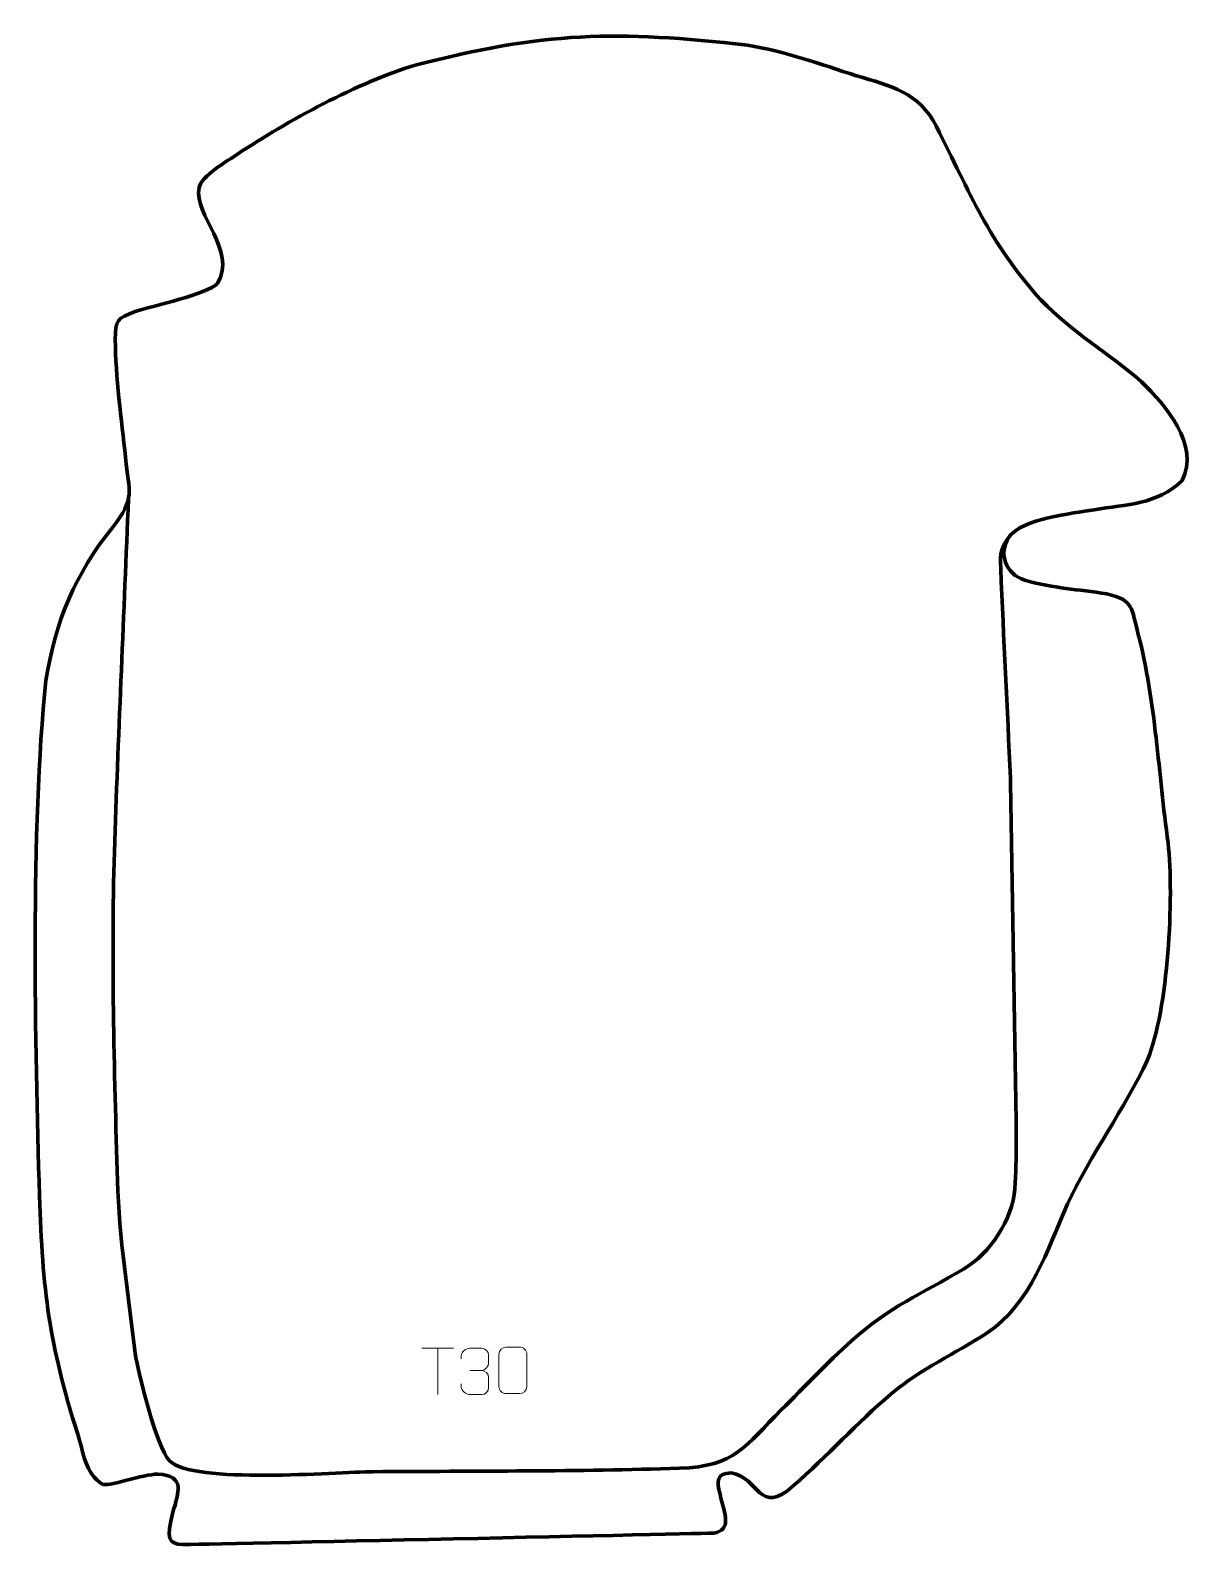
# Model space of a CAD drawing. Header units: millimetres. Extents: x -628 to 1, y 37 to 852.
import ezdxf

# ---------------------------------------------------------------- set-up
doc = ezdxf.new("R2010")
doc.units = ezdxf.units.MM
doc.header["$MEASUREMENT"] = 0
doc.layers.add('layer 2', color=7, linetype='Continuous')
doc.layers.add('layer 3', color=7, linetype='Continuous')

msp = doc.modelspace()

# ---------------------------------------------------------------- linework, layer by layer
at = {"layer": 'layer 2', "color": 140, "lineweight": 158}
msp.add_open_spline([(-575.4622, 599.8425), (-577.9336, 538.433), (-580.7285, 476.8734), (-582.8767, 415.4718), (-582.8767, 415.4718), (-584.9279, 356.8407), (-583.0676, 291.6564), (-581.3983, 232.9832), (-581.3983, 232.9832), (-580.5424, 202.903), (-575.4258, 170.4625), (-571.8946, 140.1987), (-571.8946, 140.1987), (-569.725, 128.5653), (-560.5891, 89.7804), (-553.3644, 82.3212), (-553.3644, 82.3212), (-541.0204, 69.5764), (-463.7827, 76.2707), (-443.6808, 76.4191), (-443.6808, 76.4191), (-388.9397, 76.823), (-333.5766, 76.541), (-278.9075, 78.2694), (-278.9075, 78.2694), (-248.8445, 79.2198), (-243.5075, 90.3786), (-224.1825, 109.7542), (-224.1825, 109.7542), (-211.6188, 122.2425), (-199.4461, 135.0029), (-186.3207, 146.925), (-186.3207, 146.925), (-165.6909, 165.5643), (-149.0051, 171.8927), (-126.0711, 185.4829), (-126.0711, 185.4829), (-111.6394, 194.0349), (-99.913, 211.8892), (-98.5183, 228.6648), (-98.5183, 228.6648), (-97.5111, 245.496), (-97.719, 261.5912), (-98.0019, 278.4098), (-98.0019, 278.4098), (-98.9612, 335.473), (-99.9205, 392.5362), (-100.8798, 449.5994), (-100.8798, 449.5994), (-102.5766, 487.173), (-104.5477, 524.8493), (-106.0872, 562.4087), (-106.0872, 562.4087), (-106.4712, 571.7779), (-106.1305, 573.1941), (-100.6008, 580.7557)], degree=3, knots=[0, 0, 0, 0, 0.06666667, 0.06666667, 0.06666667, 0.06666667, 0.13333333, 0.13333333, 0.13333333, 0.13333333, 0.2, 0.2, 0.2, 0.2, 0.26666667, 0.26666667, 0.26666667, 0.26666667, 0.33333333, 0.33333333, 0.33333333, 0.33333333, 0.4, 0.4, 0.4, 0.4, 0.46666667, 0.46666667, 0.46666667, 0.46666667, 0.53333333, 0.53333333, 0.53333333, 0.53333333, 0.6, 0.6, 0.6, 0.6, 0.66666667, 0.66666667, 0.66666667, 0.66666667, 0.73333333, 0.73333333, 0.73333333, 0.73333333, 0.8, 0.8, 0.8, 0.8, 0.86666667, 0.86666667, 0.86666667, 0.86666667, 1, 1, 1, 1], dxfattribs=at)
at = {"layer": 'layer 2', "color": 250, "lineweight": 9}
for points in [[(-417.5268, 142.8345), (-417.5268, 142.8345), (-400.5396, 142.8345), (-400.5396, 142.8345)], [(-409.033, 117.9045), (-409.033, 117.9045), (-409.033, 142.858), (-409.033, 142.858)], [(-391.6881, 130.9285), (-391.6881, 130.9285), (-385.4917, 130.9285), (-385.4917, 130.9285)]]:
    msp.add_open_spline(points, degree=3, dxfattribs=at)
for points, knots in [([(-396.3978, 137.1737), (-396.3978, 137.1737), (-396.3978, 139.0309), (-396.3978, 139.0309), (-396.3978, 139.0309), (-396.4121, 140.7728), (-393.7476, 142.8909), (-391.6885, 142.8682), (-391.6885, 142.8682), (-389.6244, 142.8682), (-387.5604, 142.8682), (-385.4967, 142.8682), (-385.4967, 142.8682), (-383.3022, 142.877), (-381.7039, 141.0302), (-381.6595, 139.1181), (-381.6595, 139.1181), (-381.6599, 137.683), (-381.6599, 136.2479), (-381.6595, 134.8124), (-381.6595, 134.8124), (-381.7081, 133.1589), (-383.3107, 130.9289), (-385.509, 130.9389), (-385.509, 130.9389), (-383.3053, 130.9277), (-381.6973, 129.1245), (-381.6433, 127.065), (-381.6433, 127.065), (-381.6437, 125.2803), (-381.6437, 123.4956), (-381.6433, 121.7105), (-381.6433, 121.7105), (-381.6332, 119.6491), (-383.6881, 117.886), (-385.509, 117.8941), (-385.509, 117.8941), (-387.5743, 117.8944), (-389.6395, 117.8944), (-391.7051, 117.8941), (-391.7051, 117.8941), (-393.8737, 117.9056), (-396.4047, 120.3058), (-396.4233, 121.7676), (-396.4233, 121.7676), (-396.4233, 121.7676), (-396.4233, 123.6762), (-396.4233, 123.6762)], [0, 0, 0, 0, 0.07692308, 0.07692308, 0.07692308, 0.07692308, 0.15384615, 0.15384615, 0.15384615, 0.15384615, 0.23076923, 0.23076923, 0.23076923, 0.23076923, 0.30769231, 0.30769231, 0.30769231, 0.30769231, 0.38461538, 0.38461538, 0.38461538, 0.38461538, 0.46153846, 0.46153846, 0.46153846, 0.46153846, 0.53846154, 0.53846154, 0.53846154, 0.53846154, 0.61538462, 0.61538462, 0.61538462, 0.61538462, 0.69230769, 0.69230769, 0.69230769, 0.69230769, 0.76923077, 0.76923077, 0.76923077, 0.76923077, 0.84615385, 0.84615385, 0.84615385, 0.84615385, 1, 1, 1, 1]), ([(-372.1706, 143.4278), (-369.8045, 143.4278), (-367.438, 143.4278), (-365.0715, 143.4278), (-365.0715, 143.4278), (-363.091, 143.4634), (-361.065, 141.9691), (-361.0379, 139.527), (-361.0379, 139.527), (-361.0383, 133.7696), (-361.0383, 128.0118), (-361.0379, 122.2536), (-361.0379, 122.2536), (-361.18, 119.926), (-362.8864, 118.4437), (-365.0715, 118.4329), (-365.0715, 118.4329), (-367.4439, 118.4333), (-369.8163, 118.4333), (-372.1883, 118.4329), (-372.1883, 118.4329), (-374.1468, 118.3273), (-376.1532, 120.2152), (-376.1418, 122.2362), (-376.1418, 122.2362), (-376.1414, 128.0168), (-376.1414, 133.7971), (-376.1418, 139.5769), (-376.1418, 139.5769), (-376.1375, 141.7189), (-374.3604, 143.4414), (-372.1706, 143.4278)], [0, 0, 0, 0, 0.11111111, 0.11111111, 0.11111111, 0.11111111, 0.22222222, 0.22222222, 0.22222222, 0.22222222, 0.33333333, 0.33333333, 0.33333333, 0.33333333, 0.44444444, 0.44444444, 0.44444444, 0.44444444, 0.55555556, 0.55555556, 0.55555556, 0.55555556, 0.66666667, 0.66666667, 0.66666667, 0.66666667, 0.77777778, 0.77777778, 0.77777778, 0.77777778, 1, 1, 1, 1])]:
    msp.add_open_spline(points, degree=3, knots=knots, dxfattribs=at)
at = {"layer": 'layer 3', "color": 242, "lineweight": 158}
msp.add_open_spline([(-260.5787, 43.3745), (-250.6602, 45.3216), (-254.4443, 52.744), (-257.1659, 64.4179), (-257.1659, 64.4179), (-258.7962, 71.4107), (-259.4464, 75.5213), (-251.1158, 75.7876), (-251.1158, 75.7876), (-235.762, 73.2244), (-236.4698, 52.1423), (-217.5619, 68.9289), (-217.5619, 68.9289), (-199.6265, 84.8521), (-183.4806, 102.5331), (-165.1462, 118.3563), (-165.1462, 118.3563), (-148.4168, 132.1353), (-131.1059, 139.5881), (-113.3471, 151.1986), (-113.3471, 151.1986), (-90.1145, 166.5471), (-80.9819, 196.2137), (-70.1552, 220.5011), (-70.1552, 220.5011), (-57.3318, 247.8615), (-39.6313, 271.1656), (-27.1389, 298.0998), (-27.1389, 298.0998), (-15.9365, 325.1926), (-12.7983, 385.3887), (-16.0769, 414.7803), (-16.0769, 414.7803), (-21.2093, 451.7339), (-22.7543, 491.0444), (-32.1075, 527.0022), (-32.1075, 527.0022), (-35.7969, 540.7333), (-34.2329, 545.4413), (-49.0338, 548.7738), (-49.0338, 548.7738), (-64.7793, 551.2879), (-77.1982, 551.747), (-93.13, 556.0909), (-93.13, 556.0909), (-103.5297, 559.4679), (-107.4132, 570.3686), (-101.7672, 579.385), (-101.7672, 579.385), (-94.5423, 589.282), (-67.6862, 592.0558), (-55.8803, 594.0608), (-55.8803, 594.0608), (-38.3784, 597.0332), (-21.8688, 596.6762), (-8.5432, 609.8464), (-8.5432, 609.8464), (1.4921, 628.4759), (-17.8363, 650.7051), (-30.2874, 662.8017), (-30.2874, 662.8017), (-48.2523, 678.4569), (-67.0423, 689.1652), (-84.3726, 706.7984), (-84.3726, 706.7984), (-113.0469, 738.7773), (-122.3854, 764.0738), (-140.7063, 800.2487), (-140.7063, 800.2487), (-150.0602, 818.7183), (-165.3722, 822.0197), (-183.7456, 827.6161), (-183.7456, 827.6161), (-203.0918, 833.6492), (-222.3497, 840.971), (-242.428, 844.0039), (-242.428, 844.0039), (-312.137, 852.0454), (-352.7624, 851.2965), (-421.1303, 833.2113), (-421.1303, 833.2113), (-451.6601, 824.2946), (-490.1297, 803.0435), (-516.7463, 785.4376), (-516.7463, 785.4376), (-522.351, 781.7303), (-536.257, 773.5714), (-537.4415, 767.3928), (-537.4415, 767.3928), (-540.3447, 752.2501), (-516.9251, 733.9361), (-527.5247, 715.8628), (-527.5247, 715.8628), (-533.2699, 709.874), (-561.8745, 703.9619), (-571.3453, 700.8385), (-571.3453, 700.8385), (-581.8621, 696.9191), (-582.5532, 696.1001), (-582.5469, 685.7259), (-582.5469, 685.7259), (-582.5347, 665.5942), (-579.1397, 642.5648), (-577.0665, 622.29), (-577.0665, 622.29), (-575.2811, 602.8633), (-571.3996, 600.7159), (-583.9461, 584.755), (-583.9461, 584.755), (-604.3568, 558.7895), (-614.6289, 534.6717), (-619.8685, 502.0871), (-619.8685, 502.0871), (-628.2854, 422.3415), (-625.7647, 305.7136), (-623.3381, 224.9728), (-623.3381, 224.9728), (-621.644, 174.1649), (-618.2608, 145.1904), (-602.7345, 96.5708), (-602.7345, 96.5708), (-599.4627, 86.3728), (-598.9932, 75.771), (-589.2476, 69.5793), (-589.2476, 69.5793), (-583.73, 68.8698), (-568.454, 74.9284), (-559.5357, 75.1699), (-559.5357, 75.1699), (-544.4998, 74.2625), (-548.6286, 65.2445), (-551.5171, 54.5901), (-551.5171, 54.5901), (-555.3801, 40.3411), (-553.6948, 37.4674), (-546.3735, 37.308), (-546.3735, 37.308), (-539.0522, 37.1486), (-260.5787, 43.3745), (-260.5787, 43.3745)], degree=3, knots=[0, 0, 0, 0, 0.02777778, 0.02777778, 0.02777778, 0.02777778, 0.05555556, 0.05555556, 0.05555556, 0.05555556, 0.08333333, 0.08333333, 0.08333333, 0.08333333, 0.11111111, 0.11111111, 0.11111111, 0.11111111, 0.13888889, 0.13888889, 0.13888889, 0.13888889, 0.16666667, 0.16666667, 0.16666667, 0.16666667, 0.19444444, 0.19444444, 0.19444444, 0.19444444, 0.22222222, 0.22222222, 0.22222222, 0.22222222, 0.25, 0.25, 0.25, 0.25, 0.27777778, 0.27777778, 0.27777778, 0.27777778, 0.30555556, 0.30555556, 0.30555556, 0.30555556, 0.33333333, 0.33333333, 0.33333333, 0.33333333, 0.36111111, 0.36111111, 0.36111111, 0.36111111, 0.38888889, 0.38888889, 0.38888889, 0.38888889, 0.41666667, 0.41666667, 0.41666667, 0.41666667, 0.44444444, 0.44444444, 0.44444444, 0.44444444, 0.47222222, 0.47222222, 0.47222222, 0.47222222, 0.5, 0.5, 0.5, 0.5, 0.52777778, 0.52777778, 0.52777778, 0.52777778, 0.55555556, 0.55555556, 0.55555556, 0.55555556, 0.58333333, 0.58333333, 0.58333333, 0.58333333, 0.61111111, 0.61111111, 0.61111111, 0.61111111, 0.63888889, 0.63888889, 0.63888889, 0.63888889, 0.66666667, 0.66666667, 0.66666667, 0.66666667, 0.69444444, 0.69444444, 0.69444444, 0.69444444, 0.72222222, 0.72222222, 0.72222222, 0.72222222, 0.75, 0.75, 0.75, 0.75, 0.77777778, 0.77777778, 0.77777778, 0.77777778, 0.80555556, 0.80555556, 0.80555556, 0.80555556, 0.83333333, 0.83333333, 0.83333333, 0.83333333, 0.86111111, 0.86111111, 0.86111111, 0.86111111, 0.88888889, 0.88888889, 0.88888889, 0.88888889, 0.91666667, 0.91666667, 0.91666667, 0.91666667, 0.94444444, 0.94444444, 0.94444444, 0.94444444, 1, 1, 1, 1], dxfattribs=at)

doc.saveas('drawing.dxf')
